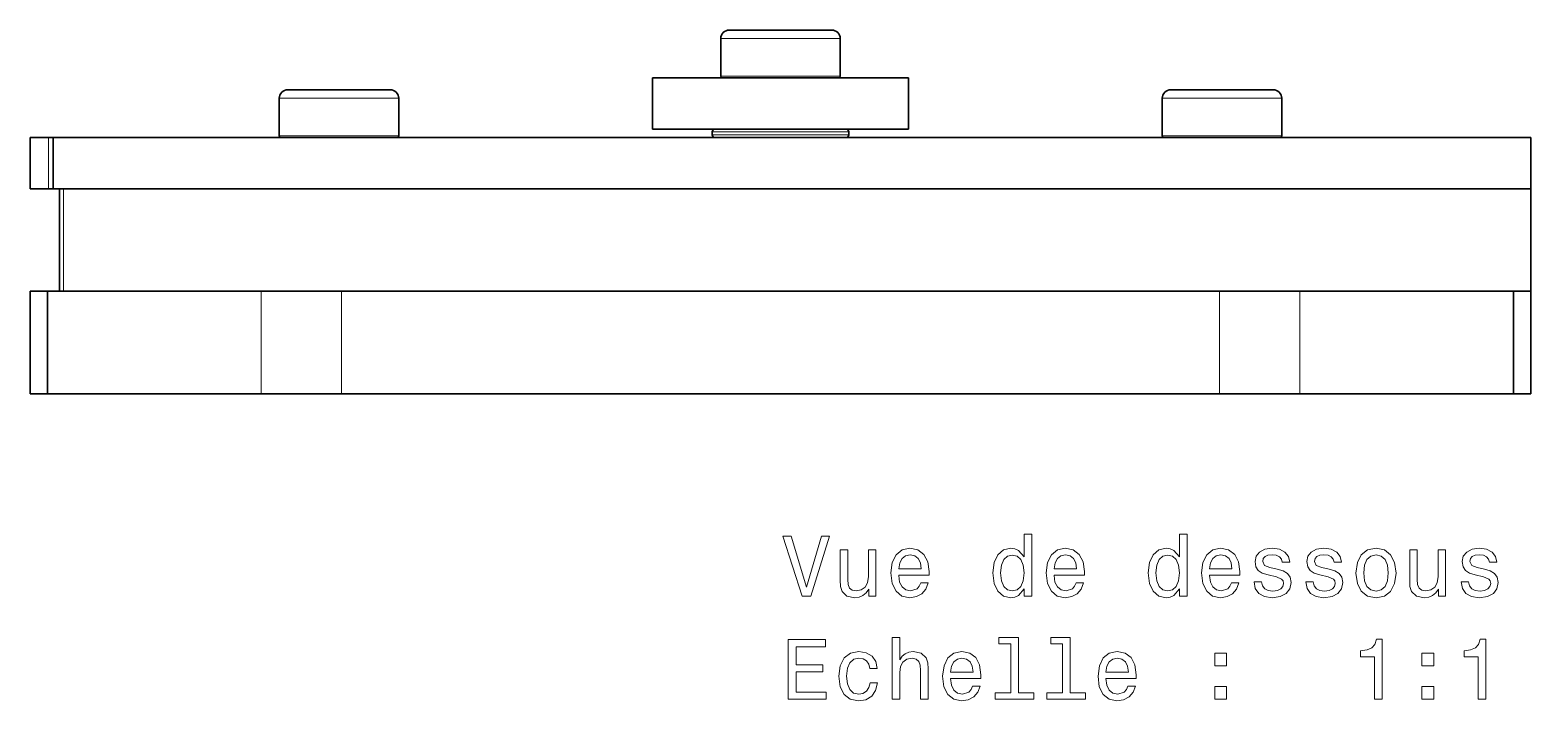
# Model space of a CAD drawing. Extents: x 305 to 976, y 16 to 672.
# Drawn here: x 554 to 642, y 614.2 to 653.5 of the extents above; entities that cross this region are included whole.
import ezdxf

# ---------------------------------------------------------------- set-up
doc = ezdxf.new("R2010")
doc.units = 0

msp = doc.modelspace()

# ---------------------------------------------------------------- linework, layer by layer
at = {"color": 7, "lineweight": 13, "ltscale": 0.129449}
for p, q in [((599.674, 653.034), (594.496, 653.034)), ((599.674, 650.834), (594.496, 650.834)), ((573.79, 649.534), (568.612, 649.534)), ((625.559, 649.534), (620.381, 649.534)), ((573.79, 647.334), (568.612, 647.334)), ((625.559, 647.334), (620.381, 647.334))]:
    msp.add_line(p, q, dxfattribs=at)
at = {"color": 7, "lineweight": 35, "ltscale": 0.055}
for p, q in [((594.496, 650.834), (594.496, 653.034)), ((601.496, 650.834), (601.496, 653.034)), ((568.612, 647.334), (568.612, 649.534)), ((575.612, 647.334), (575.612, 649.534)), ((620.381, 647.334), (620.381, 649.534)), ((627.381, 647.334), (627.381, 649.534))]:
    msp.add_line(p, q, dxfattribs=at)
at = {"color": 7, "lineweight": 35, "ltscale": 0.110957}
for p, q in [((599.435, 653.534), (594.996, 653.534)), ((625.319, 650.034), (620.881, 650.034))]:
    msp.add_line(p, q, dxfattribs=at)
at = {"color": 7, "lineweight": 35, "ltscale": 0.039043}
for p, q in [((600.996, 653.534), (599.435, 653.534)), ((626.881, 650.034), (625.319, 650.034))]:
    msp.add_line(p, q, dxfattribs=at)
at = {"color": 7, "lineweight": 13, "ltscale": 0.045551}
for p, q in [((601.496, 653.034), (599.674, 653.034)), ((601.496, 650.834), (599.674, 650.834)), ((575.612, 649.534), (573.79, 649.534)), ((627.381, 649.534), (625.559, 649.534)), ((575.612, 647.334), (573.79, 647.334)), ((627.381, 647.334), (625.559, 647.334))]:
    msp.add_line(p, q, dxfattribs=at)
at = {"color": 7, "lineweight": 35, "ltscale": 0.075}
for p, q in [((590.496, 650.734), (590.496, 647.734)), ((605.496, 650.734), (605.496, 647.734)), ((605.496, 650.734), (605.496, 647.734)), ((553.996, 644.234), (553.996, 647.234)), ((555.35, 647.234), (555.35, 644.234)), ((641.996, 644.234), (641.996, 647.234))]:
    msp.add_line(p, q, dxfattribs=at)
at = {"color": 7, "lineweight": 35, "ltscale": 0.375}
for p, q in [((605.496, 650.734), (590.496, 650.734)), ((605.496, 647.734), (590.496, 647.734))]:
    msp.add_line(p, q, dxfattribs=at)
at = {"color": 7, "lineweight": 35, "ltscale": 0.044247}
msp.add_line((601.396, 650.734), (599.626, 650.734), dxfattribs=at)
at = {"color": 7, "lineweight": 35, "ltscale": 0.110956}
msp.add_line((573.55, 650.034), (569.112, 650.034), dxfattribs=at)
at = {"color": 7, "lineweight": 35, "ltscale": 0.039044}
msp.add_line((575.112, 650.034), (573.55, 650.034), dxfattribs=at)
at = {"color": 7, "lineweight": 35, "ltscale": 0.191501}
msp.add_line((601.826, 647.734), (594.166, 647.734), dxfattribs=at)
at = {"color": 7, "lineweight": 35, "ltscale": 0.027122}
for p, q in [((555.081, 647.234), (553.996, 647.234)), ((555.081, 644.234), (553.996, 644.234))]:
    msp.add_line(p, q, dxfattribs=at)
at = {"color": 7, "lineweight": 13, "ltscale": 0.075}
for p, q in [((555.081, 647.234), (555.081, 644.234)), ((555.365, 647.234), (555.365, 644.234))]:
    msp.add_line(p, q, dxfattribs=at)
at = {"color": 7, "lineweight": 35, "ltscale": 0.006715}
msp.add_line((555.35, 647.234), (555.081, 647.234), dxfattribs=at)
at = {"color": 7, "lineweight": 35, "ltscale": 0.000389099}
for p, q in [((555.365, 647.234), (555.35, 647.234)), ((555.365, 644.234), (555.35, 644.234))]:
    msp.add_line(p, q, dxfattribs=at)
at = {"color": 7, "lineweight": 35}
for p, q in [((641.996, 647.234), (555.365, 647.234)), ((641.996, 644.234), (555.365, 644.234)), ((641.996, 644.234), (555.953, 644.234)), ((623.727, 638.234), (572.265, 638.234)), ((623.727, 638.234), (572.265, 638.234)), ((623.727, 632.234), (572.265, 632.234))]:
    msp.add_line(p, q, dxfattribs=at)
at = {"color": 7, "lineweight": 35, "ltscale": 0.125751}
msp.add_line((573.742, 647.234), (568.712, 647.234), dxfattribs=at)
at = {"color": 7, "lineweight": 35, "ltscale": 0.044249}
msp.add_line((575.512, 647.234), (573.742, 647.234), dxfattribs=at)
at = {"color": 7, "lineweight": 35, "ltscale": 0.25}
msp.add_line((592.996, 647.234), (602.996, 647.234), dxfattribs=at)
at = {"color": 7, "lineweight": 13, "ltscale": 0.2}
for p, q in [((601.996, 647.564), (593.996, 647.564)), ((601.996, 647.404), (593.996, 647.404))]:
    msp.add_line(p, q, dxfattribs=at)
at = {"color": 7, "lineweight": 35, "ltscale": 0.004001}
for p, q in [((593.996, 647.564), (593.996, 647.404)), ((601.996, 647.564), (601.996, 647.404))]:
    msp.add_line(p, q, dxfattribs=at)
at = {"color": 7, "lineweight": 35, "ltscale": 0.242374}
msp.add_line((615.279, 647.234), (605.584, 647.234), dxfattribs=at)
at = {"color": 7, "lineweight": 35, "ltscale": 0.002893}
msp.add_line((615.805, 647.234), (615.689, 647.234), dxfattribs=at)
at = {"color": 7, "lineweight": 35, "ltscale": 0.094115}
msp.add_line((619.57, 647.234), (615.805, 647.234), dxfattribs=at)
at = {"color": 7, "lineweight": 35, "ltscale": 0.014232}
msp.add_line((620.139, 647.234), (619.57, 647.234), dxfattribs=at)
at = {"color": 7, "lineweight": 35, "ltscale": 0.016229}
msp.add_line((555.73, 644.234), (555.081, 644.234), dxfattribs=at)
at = {"color": 7, "lineweight": 35, "ltscale": 0.15}
for p, q in [((555.73, 638.234), (555.73, 644.234)), ((641.996, 638.234), (641.996, 644.234)), ((553.996, 632.234), (553.996, 638.234)), ((555.025, 638.234), (555.025, 632.234)), ((640.967, 638.234), (640.967, 632.234)), ((641.996, 632.234), (641.996, 638.234))]:
    msp.add_line(p, q, dxfattribs=at)
at = {"color": 7, "lineweight": 13, "ltscale": 0.15}
for p, q in [((555.953, 638.234), (555.953, 644.234)), ((567.548, 632.234), (567.548, 638.234)), ((572.265, 632.234), (572.265, 638.234)), ((623.727, 638.234), (623.727, 632.234)), ((628.445, 638.234), (628.445, 632.234))]:
    msp.add_line(p, q, dxfattribs=at)
at = {"color": 7, "lineweight": 35, "ltscale": 0.025726}
msp.add_line((555.025, 638.234), (553.996, 638.234), dxfattribs=at)
at = {"color": 7, "lineweight": 35, "ltscale": 0.313062}
for p, q in [((567.548, 638.234), (555.025, 638.234)), ((640.967, 638.234), (628.445, 638.234)), ((555.025, 632.234), (567.548, 632.234)), ((628.445, 632.234), (640.967, 632.234))]:
    msp.add_line(p, q, dxfattribs=at)
at = {"color": 7, "lineweight": 35, "ltscale": 0.117937}
for p, q in [((572.265, 638.234), (567.548, 638.234)), ((628.445, 638.234), (623.727, 638.234)), ((572.265, 632.234), (567.548, 632.234)), ((628.445, 632.234), (623.727, 632.234))]:
    msp.add_line(p, q, dxfattribs=at)
at = {"color": 7, "lineweight": 35, "ltscale": 0.025702}
for p, q in [((641.996, 638.234), (640.968, 638.234)), ((641.996, 638.234), (640.968, 638.234)), ((641.996, 632.234), (640.968, 632.234))]:
    msp.add_line(p, q, dxfattribs=at)
at = {"color": 7, "lineweight": 35, "ltscale": 0.030038}
msp.add_line((555.198, 632.234), (553.996, 632.234), dxfattribs=at)
at = {"color": 7, "lineweight": 13}
for points in [[(612.279, 620.796), (612.279, 620.377), (612.722, 620.377), (612.722, 623.998), (612.284, 623.998), (612.284, 622.672), (611.946, 623.055), (611.739, 623.146), (611.502, 623.181), (611.073, 623.08), (610.74, 622.798), (610.524, 622.344), (610.448, 621.734), (610.524, 621.124), (610.74, 620.665), (611.073, 620.377), (611.502, 620.281), (611.739, 620.317), (611.951, 620.408)], [(621.387, 620.796), (621.387, 620.377), (621.831, 620.377), (621.831, 623.998), (621.392, 623.998), (621.392, 622.672), (621.054, 623.055), (620.847, 623.146), (620.61, 623.181), (620.181, 623.08), (619.849, 622.798), (619.632, 622.344), (619.556, 621.734), (619.632, 621.124), (619.849, 620.665), (620.181, 620.377), (620.61, 620.281), (620.847, 620.317), (621.059, 620.408)], [(600.392, 623.882), (599.514, 620.902), (598.612, 623.882), (598.132, 623.882), (599.262, 620.377), (599.766, 620.377), (600.871, 623.882)], [(603.594, 623.085), (603.15, 623.085), (603.15, 621.522), (603.1, 621.159), (602.954, 620.897), (602.727, 620.735), (602.429, 620.685), (602.192, 620.725), (602.041, 620.846), (601.955, 621.053), (601.935, 621.346), (601.935, 623.085), (601.491, 623.085), (601.491, 621.305), (601.506, 620.947), (601.602, 620.65), (601.895, 620.377), (602.364, 620.281), (602.616, 620.317), (602.833, 620.408), (603.019, 620.564), (603.171, 620.791), (603.171, 620.377), (603.594, 620.377)], [(604.931, 621.603), (606.706, 621.603), (606.711, 621.81), (606.63, 622.39), (606.408, 622.823), (606.055, 623.085), (605.586, 623.181), (605.127, 623.08), (604.774, 622.798), (604.547, 622.339), (604.467, 621.734), (604.542, 621.114), (604.769, 620.66), (605.117, 620.377), (605.571, 620.281), (605.965, 620.347), (606.287, 620.518), (606.524, 620.791), (606.66, 621.154), (606.222, 621.154), (606.131, 620.952), (606, 620.801), (605.627, 620.68), (605.339, 620.735), (605.122, 620.912), (604.981, 621.199), (604.931, 621.588)], [(614.039, 621.603), (615.814, 621.603), (615.819, 621.81), (615.738, 622.39), (615.516, 622.823), (615.163, 623.085), (614.694, 623.181), (614.235, 623.08), (613.882, 622.798), (613.655, 622.339), (613.575, 621.734), (613.65, 621.114), (613.877, 620.66), (614.225, 620.377), (614.679, 620.281), (615.073, 620.347), (615.395, 620.518), (615.632, 620.791), (615.769, 621.154), (615.33, 621.154), (615.239, 620.952), (615.108, 620.801), (614.735, 620.68), (614.447, 620.735), (614.23, 620.912), (614.089, 621.199), (614.039, 621.588)], [(623.147, 621.603), (624.922, 621.603), (624.927, 621.81), (624.846, 622.39), (624.624, 622.823), (624.271, 623.085), (623.802, 623.181), (623.344, 623.08), (622.99, 622.798), (622.763, 622.339), (622.683, 621.734), (622.758, 621.114), (622.985, 620.66), (623.333, 620.377), (623.787, 620.281), (624.181, 620.347), (624.503, 620.518), (624.74, 620.791), (624.877, 621.154), (624.438, 621.154), (624.347, 620.952), (624.216, 620.801), (623.843, 620.68), (623.555, 620.735), (623.338, 620.912), (623.197, 621.199), (623.147, 621.588)], [(627.121, 621.956), (626.692, 622.057), (626.374, 622.173), (626.269, 622.41), (626.299, 622.576), (626.405, 622.697), (626.576, 622.773), (626.823, 622.803), (627.06, 622.773), (627.247, 622.682), (627.368, 622.546), (627.418, 622.364), (627.852, 622.364), (627.852, 622.374), (627.776, 622.702), (627.57, 622.959), (627.247, 623.121), (626.823, 623.181), (626.395, 623.121), (626.082, 622.954), (625.885, 622.707), (625.825, 622.395), (625.87, 622.092), (626.011, 621.88), (626.243, 621.729), (626.581, 621.623), (627.075, 621.502), (627.378, 621.376), (627.459, 621.275), (627.489, 621.124), (627.444, 620.937), (627.323, 620.796), (627.126, 620.705), (626.864, 620.675), (626.586, 620.705), (626.385, 620.811), (626.248, 620.982), (626.193, 621.219), (625.764, 621.219), (625.835, 620.816), (626.042, 620.523), (626.369, 620.347), (626.823, 620.281), (627.297, 620.347), (627.645, 620.523), (627.857, 620.806), (627.933, 621.174), (627.877, 621.492), (627.721, 621.709), (627.464, 621.85)], [(630.157, 621.956), (629.728, 622.057), (629.41, 622.173), (629.305, 622.41), (629.335, 622.576), (629.441, 622.697), (629.612, 622.773), (629.859, 622.803), (630.096, 622.773), (630.283, 622.682), (630.404, 622.546), (630.454, 622.364), (630.888, 622.364), (630.888, 622.374), (630.812, 622.702), (630.606, 622.959), (630.283, 623.121), (629.859, 623.181), (629.431, 623.121), (629.118, 622.954), (628.921, 622.707), (628.861, 622.395), (628.906, 622.092), (629.047, 621.88), (629.279, 621.729), (629.617, 621.623), (630.112, 621.502), (630.414, 621.376), (630.495, 621.275), (630.525, 621.124), (630.48, 620.937), (630.359, 620.796), (630.162, 620.705), (629.9, 620.675), (629.622, 620.705), (629.421, 620.811), (629.284, 620.982), (629.229, 621.219), (628.8, 621.219), (628.871, 620.816), (629.078, 620.523), (629.405, 620.347), (629.859, 620.281), (630.333, 620.347), (630.681, 620.523), (630.893, 620.806), (630.969, 621.174), (630.913, 621.492), (630.757, 621.709), (630.5, 621.85)], [(631.735, 621.729), (631.816, 621.114), (632.048, 620.66), (632.416, 620.377), (632.91, 620.281), (633.4, 620.377), (633.768, 620.655), (634, 621.109), (634.086, 621.729), (634, 622.344), (633.768, 622.803), (633.4, 623.08), (632.91, 623.181), (632.416, 623.08), (632.048, 622.798), (631.816, 622.344)], [(636.99, 623.085), (636.547, 623.085), (636.547, 621.522), (636.496, 621.159), (636.35, 620.897), (636.123, 620.735), (635.825, 620.685), (635.588, 620.725), (635.437, 620.846), (635.351, 621.053), (635.331, 621.346), (635.331, 623.085), (634.887, 623.085), (634.887, 621.305), (634.903, 620.947), (634.998, 620.65), (635.291, 620.377), (635.76, 620.281), (636.012, 620.317), (636.229, 620.408), (636.416, 620.564), (636.567, 620.791), (636.567, 620.377), (636.99, 620.377)], [(639.265, 621.956), (638.836, 622.057), (638.519, 622.173), (638.413, 622.41), (638.443, 622.576), (638.549, 622.697), (638.72, 622.773), (638.967, 622.803), (639.204, 622.773), (639.391, 622.682), (639.512, 622.546), (639.562, 622.364), (639.996, 622.364), (639.996, 622.374), (639.921, 622.702), (639.714, 622.959), (639.391, 623.121), (638.967, 623.181), (638.539, 623.121), (638.226, 622.954), (638.029, 622.707), (637.969, 622.395), (638.014, 622.092), (638.155, 621.88), (638.387, 621.729), (638.725, 621.623), (639.22, 621.502), (639.522, 621.376), (639.603, 621.275), (639.633, 621.124), (639.588, 620.937), (639.467, 620.796), (639.27, 620.705), (639.008, 620.675), (638.73, 620.705), (638.529, 620.811), (638.392, 620.982), (638.337, 621.219), (637.908, 621.219), (637.979, 620.816), (638.186, 620.523), (638.513, 620.347), (638.967, 620.281), (639.441, 620.347), (639.789, 620.523), (640.001, 620.806), (640.077, 621.174), (640.021, 621.492), (639.865, 621.709), (639.608, 621.85)], [(604.931, 621.976), (604.986, 622.324), (605.122, 622.581), (605.329, 622.737), (605.601, 622.793), (605.869, 622.737), (606.075, 622.581), (606.202, 622.324), (606.247, 621.976)], [(611.578, 622.783), (611.87, 622.712), (612.092, 622.516), (612.223, 622.188), (612.274, 621.734), (612.223, 621.275), (612.092, 620.947), (611.87, 620.745), (611.578, 620.68), (611.3, 620.745), (611.088, 620.947), (610.947, 621.28), (610.902, 621.734), (610.947, 622.183), (611.088, 622.511), (611.3, 622.712)], [(614.039, 621.976), (614.094, 622.324), (614.23, 622.581), (614.437, 622.737), (614.709, 622.793), (614.977, 622.737), (615.184, 622.581), (615.31, 622.324), (615.355, 621.976)], [(620.686, 622.783), (620.978, 622.712), (621.2, 622.516), (621.331, 622.188), (621.382, 621.734), (621.331, 621.275), (621.2, 620.947), (620.978, 620.745), (620.686, 620.68), (620.408, 620.745), (620.197, 620.947), (620.055, 621.28), (620.01, 621.734), (620.055, 622.183), (620.197, 622.511), (620.408, 622.712)], [(623.147, 621.976), (623.202, 622.324), (623.338, 622.581), (623.545, 622.737), (623.818, 622.793), (624.085, 622.737), (624.292, 622.581), (624.418, 622.324), (624.463, 621.976)], [(632.189, 621.734), (632.235, 622.188), (632.376, 622.516), (632.603, 622.717), (632.91, 622.788), (633.213, 622.717), (633.44, 622.521), (633.581, 622.188), (633.632, 621.734), (633.581, 621.275), (633.44, 620.942), (633.213, 620.74), (632.91, 620.675), (632.603, 620.74), (632.376, 620.942), (632.235, 621.275)], [(598.455, 614.33), (600.674, 614.33), (600.674, 614.754), (598.919, 614.754), (598.919, 615.939), (600.483, 615.939), (600.483, 616.358), (598.919, 616.358), (598.919, 617.407), (600.634, 617.407), (600.634, 617.83), (598.455, 617.83)], [(604.542, 614.33), (604.986, 614.33), (604.986, 615.894), (605.031, 616.252), (605.178, 616.514), (605.405, 616.676), (605.707, 616.736), (605.949, 616.686), (606.101, 616.549), (606.176, 616.323), (606.202, 616.02), (606.202, 614.33), (606.645, 614.33), (606.645, 616.111), (606.625, 616.469), (606.534, 616.766), (606.237, 617.039), (605.773, 617.134), (605.521, 617.099), (605.304, 617.003), (605.122, 616.852), (604.986, 616.645), (604.986, 617.951), (604.542, 617.951)], [(611.497, 617.578), (611.497, 614.704), (610.584, 614.704), (610.584, 614.33), (612.849, 614.33), (612.849, 614.704), (611.941, 614.704), (611.941, 617.951), (610.801, 617.951), (610.801, 617.578)], [(614.533, 617.578), (614.533, 614.704), (613.62, 614.704), (613.62, 614.33), (615.885, 614.33), (615.885, 614.704), (614.977, 614.704), (614.977, 617.951), (613.837, 617.951), (613.837, 617.578)], [(632.82, 614.33), (633.279, 614.33), (633.279, 617.856), (632.936, 617.856), (632.845, 617.548), (632.663, 617.341), (632.386, 617.22), (632.003, 617.18), (632.003, 616.822), (632.82, 616.822)], [(638.892, 614.33), (639.351, 614.33), (639.351, 617.856), (639.008, 617.856), (638.917, 617.548), (638.735, 617.341), (638.458, 617.22), (638.075, 617.18), (638.075, 616.822), (638.892, 616.822)], [(603.231, 616.141), (603.67, 616.141), (603.579, 616.544), (603.362, 616.862), (603.024, 617.059), (602.586, 617.134), (602.101, 617.034), (601.733, 616.751), (601.501, 616.292), (601.421, 615.677), (601.496, 615.067), (601.723, 614.613), (602.081, 614.33), (602.57, 614.235), (603.004, 614.31), (603.342, 614.522), (603.574, 614.855), (603.675, 615.299), (603.251, 615.299), (603.176, 615.016), (603.034, 614.805), (602.833, 614.673), (602.586, 614.633), (602.278, 614.699), (602.056, 614.9), (601.92, 615.228), (601.874, 615.692), (601.92, 616.146), (602.061, 616.474), (602.288, 616.676), (602.586, 616.746), (602.848, 616.701), (603.044, 616.585), (603.176, 616.393)], [(607.967, 615.556), (609.742, 615.556), (609.747, 615.763), (609.666, 616.343), (609.444, 616.776), (609.091, 617.039), (608.622, 617.134), (608.163, 617.034), (607.81, 616.751), (607.583, 616.292), (607.503, 615.687), (607.578, 615.067), (607.805, 614.613), (608.153, 614.33), (608.607, 614.235), (609.001, 614.3), (609.323, 614.472), (609.56, 614.744), (609.697, 615.107), (609.258, 615.107), (609.167, 614.905), (609.036, 614.754), (608.663, 614.633), (608.375, 614.689), (608.158, 614.865), (608.017, 615.152), (607.967, 615.541)], [(617.075, 615.556), (618.85, 615.556), (618.855, 615.763), (618.774, 616.343), (618.552, 616.776), (618.199, 617.039), (617.73, 617.134), (617.271, 617.034), (616.918, 616.751), (616.691, 616.292), (616.611, 615.687), (616.686, 615.067), (616.913, 614.613), (617.261, 614.33), (617.715, 614.235), (618.109, 614.3), (618.431, 614.472), (618.668, 614.744), (618.805, 615.107), (618.366, 615.107), (618.275, 614.905), (618.144, 614.754), (617.771, 614.633), (617.483, 614.689), (617.266, 614.865), (617.125, 615.152), (617.075, 615.541)], [(623.454, 616.287), (624.15, 616.287), (624.15, 617.039), (623.454, 617.039)], [(635.599, 616.287), (636.294, 616.287), (636.294, 617.039), (635.599, 617.039)], [(607.967, 615.929), (608.022, 616.277), (608.158, 616.534), (608.365, 616.691), (608.637, 616.746), (608.905, 616.691), (609.112, 616.534), (609.238, 616.277), (609.283, 615.929)], [(617.075, 615.929), (617.13, 616.277), (617.266, 616.534), (617.473, 616.691), (617.745, 616.746), (618.013, 616.691), (618.22, 616.534), (618.346, 616.277), (618.391, 615.929)], [(623.454, 614.33), (624.15, 614.33), (624.15, 615.082), (623.454, 615.082)], [(635.599, 614.33), (636.294, 614.33), (636.294, 615.082), (635.599, 615.082)]]:
    msp.add_lwpolyline(points, close=True, dxfattribs=at)
at = {"color": 7, "lineweight": 35}
for centre, radius, start, end in [((594.996, 653.034), 0.5, 90, 180.00001), ((600.996, 653.034), 0.5, 0, 90), ((594.596, 650.834), 0.1, 180.03363, 269.96637), ((601.396, 650.834), 0.1, 270.03363, 359.96637), ((569.112, 649.534), 0.5, 90, 180.00001), ((575.112, 649.534), 0.5, 0, 90), ((620.881, 649.534), 0.5, 90, 180.00001), ((626.881, 649.534), 0.5, 0, 90), ((594.166, 647.564), 0.17, 90, 179.99999), ((601.826, 647.564), 0.17, 0, 90), ((568.712, 647.334), 0.1, 180.03363, 269.96637), ((575.511, 647.334), 0.1, 270.03363, 359.96637), ((594.166, 647.404), 0.17, 179.99999, 270), ((601.826, 647.404), 0.17, 270, 0), ((620.481, 647.334), 0.1, 180.03363, 269.96637), ((627.281, 647.334), 0.1, 270.03363, 359.96637)]:
    msp.add_arc(centre, radius, start, end, dxfattribs=at)

doc.saveas('drawing.dxf')
